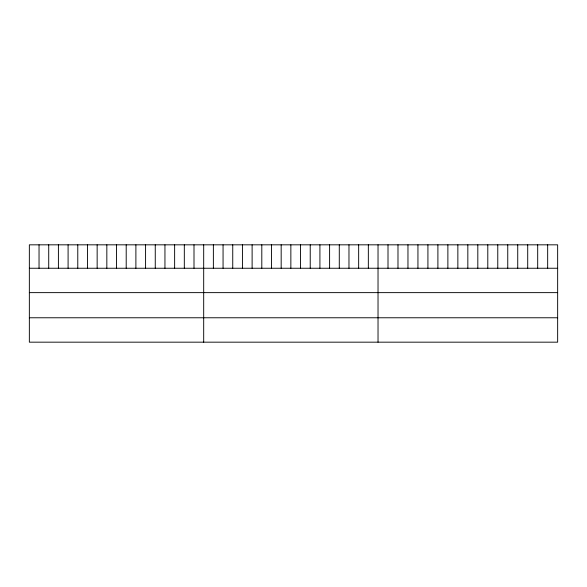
<?xml version="1.0" encoding="UTF-8"?>
<svg xmlns="http://www.w3.org/2000/svg" width="587" height="587" viewBox="0 0 587 587"><rect width="100%" height="100%" fill="white"/><g stroke="black" fill="none" stroke-linecap="round" stroke-linejoin="round"><path stroke-width="0.88" d="M557.65 268.244L557.65 342.17L29.35 342.17L29.35 244.83L557.65 244.83L557.65 268.244L29.35 268.244M29.35 292.634L557.65 292.634M29.35 317.772L557.65 317.772M547.671 244.83L547.671 268.244M537.692 244.83L537.692 268.244M527.713 244.83L527.713 268.244M517.734 244.83L517.734 268.244M507.755 244.83L507.755 268.244M497.776 244.83L497.776 268.244M487.797 244.83L487.797 268.244M477.818 244.83L477.818 268.244M467.839 244.83L467.839 268.244M457.86 244.83L457.86 268.244M447.881 244.83L447.881 268.244M437.902 244.83L437.902 268.244M427.923 244.83L427.923 268.244M417.944 244.83L417.944 268.244M407.965 244.83L407.965 268.244M397.986 244.83L397.986 268.244M388.007 244.83L388.007 268.244M378.028 244.83L378.028 342.17M368.343 244.83L368.343 268.244M358.657 244.83L358.657 268.244M348.972 244.83L348.972 268.244M339.286 244.83L339.286 268.244M329.601 244.83L329.601 268.244M319.915 244.83L319.915 268.244M310.23 244.83L310.23 268.244M300.544 244.83L300.544 268.244M290.858 244.83L290.858 268.244M281.173 244.83L281.173 268.244M271.488 244.83L271.488 268.244M261.802 244.83L261.802 268.244M252.117 244.83L252.117 268.244M242.431 244.83L242.431 268.244M232.745 244.83L232.745 268.244M223.06 244.83L223.06 268.244M213.375 244.83L213.375 268.244M203.689 244.83L203.689 342.17M194.003 244.83L194.003 268.244M184.318 244.83L184.318 268.244M174.632 244.83L174.632 268.244M164.947 244.83L164.947 268.244M155.262 244.83L155.262 268.244M145.576 244.83L145.576 268.244M135.891 244.83L135.891 268.244M126.205 244.83L126.205 268.244M116.52 244.83L116.52 268.244M106.834 244.83L106.834 268.244M97.149 244.83L97.149 268.244M87.463 244.83L87.463 268.244M77.778 244.83L77.778 268.244M68.092 244.83L68.092 268.244M58.406 244.83L58.406 268.244M48.721 244.83L48.721 268.244M39.036 244.83L39.036 268.244"/></g></svg>
